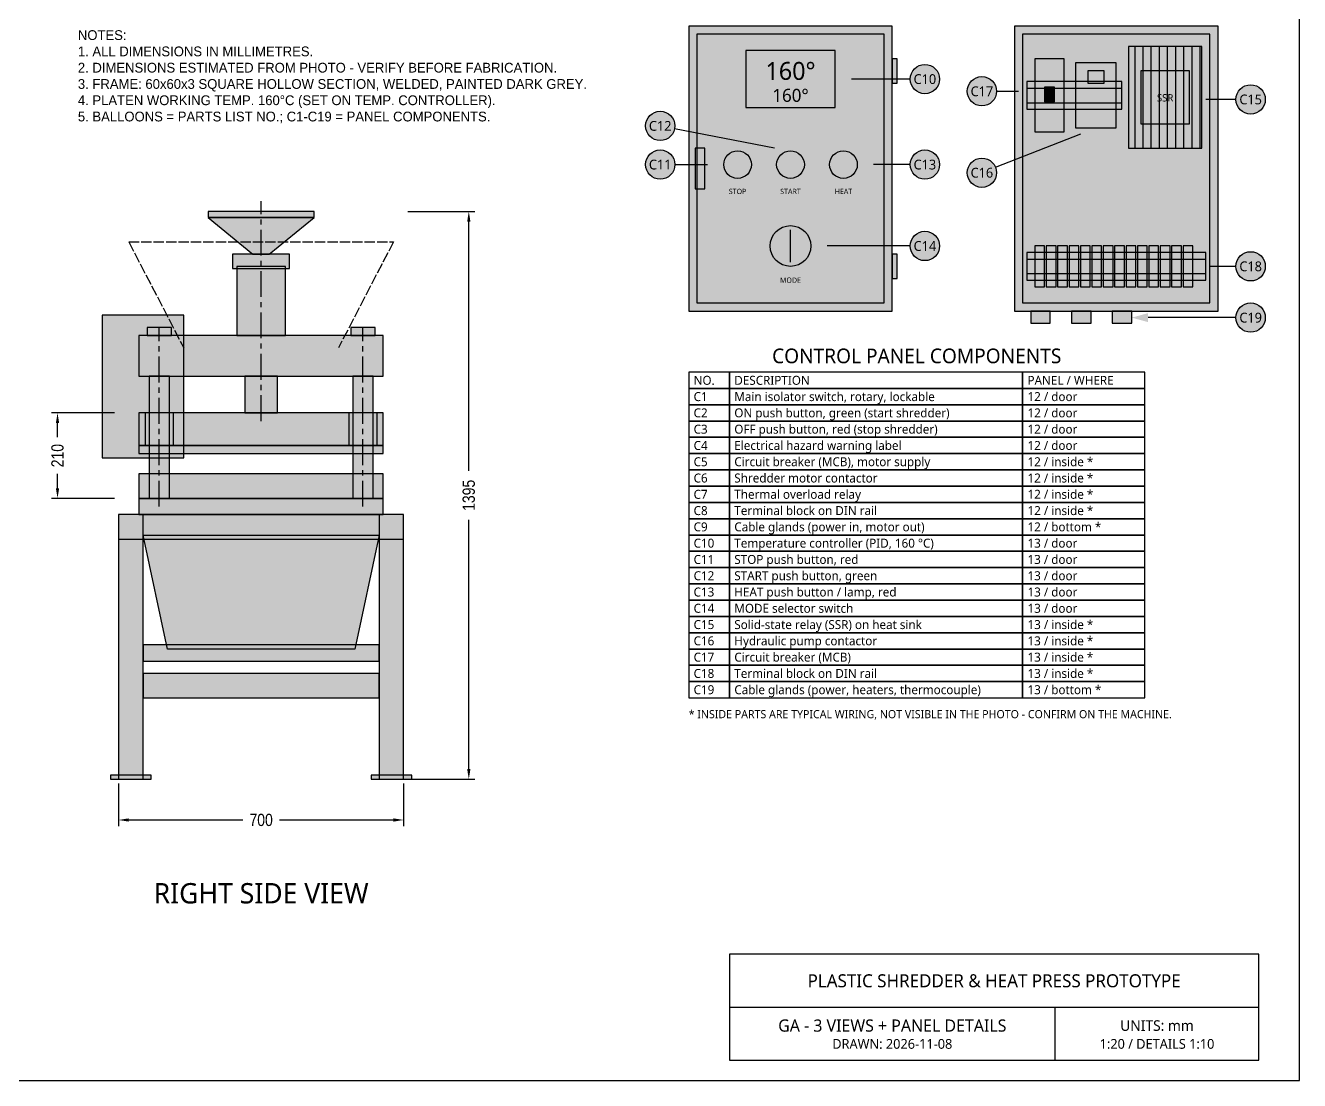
# Model space of a CAD drawing. Header units: millimetres. Extents: x -500 to 5400, y -740 to 3150.
# Drawn here: x 2271 to 5400, y -740 to 1852 of the extents above; entities that cross this region are included whole.
import ezdxf
from ezdxf.enums import TextEntityAlignment as Align

# ---------------------------------------------------------------- set-up
doc = ezdxf.new("R2010")
doc.units = ezdxf.units.MM
doc.header["$LTSCALE"] = 20
doc.linetypes.add('CENTER', pattern=[5.08, 3.175, -0.635, 0.635, -0.635])
doc.linetypes.add('DASHED', pattern=[1.524, 1.27, -0.254])
for name, color, linetype in [('BALLOON', 7, 'Continuous'), ('BIN_MOLD', 7, 'Continuous'), ('CENTER', 7, 'CENTER'), ('DIMS', 7, 'Continuous'), ('ELECTRICAL', 7, 'Continuous'), ('FILL', 7, 'Continuous'), ('FRAME', 7, 'Continuous'), ('HIDDEN', 7, 'DASHED'), ('HYDRAULIC', 7, 'Continuous'), ('PRESS', 7, 'Continuous'), ('TEXT', 7, 'Continuous'), ('TITLE', 7, 'Continuous')]:
    doc.layers.add(name, color=color, linetype=linetype)
doc.styles.add('OpenSans', font='OpenSans-Regular.ttf')
doc.styles.add('OpenSansCondensed-Light', font='OpenSansCondensed-Light.ttf')
doc.dimstyles.new('MM30', dxfattribs={"dimtxt": 30, "dimasz": 25, "dimexe": 15, "dimexo": 10, "dimgap": 8, "dimtad": 1, "dimdec": 0, "dimcen": 2.5, "dimclrd": 7, "dimclre": 7, "dimclrt": 7, "dimazin": 3, "dimtfac": 1, "dimtmove": 0, "dimatfit": 3})

# ---------------------------------------------------------------- blocks, each defined once
blk = doc.blocks.new('_CLOSEDFILLED')
at = {"color": 0, "linetype": 'BYBLOCK'}
blk.add_solid([(-1, 0.16), (0, 0), (-1, -0.16)], dxfattribs=at)
blk = doc.blocks.new('*D11')
at = {"color": 7}
for p, q in [((2500, -10), (2500, -115)), ((3200, -10), (3200, -115)), ((2525, -100), (2805, -100)), ((2895, -100), (3175, -100))]:
    blk.add_line(p, q, dxfattribs=at)
at = {"layer": 'Defpoints'}
for p in [(2500, 0), (3200, 0), (2500, -100)]:
    blk.add_point(p, dxfattribs=at)
at = {"layer": 'DIMS', "color": 7, "xscale": 25, "yscale": 25, "rotation": 180}
blk.add_blockref('_CLOSEDFILLED', (2500, -100), dxfattribs=at)
at = {"layer": 'DIMS', "color": 7, "xscale": 25, "yscale": 25}
blk.add_blockref('_CLOSEDFILLED', (3200, -100), dxfattribs=at)
at = {"layer": 'DIMS', "color": 7, "insert": (2850, -100), "char_height": 30, "attachment_point": 5, "style": 'OpenSansCondensed-Light'}
blk.add_mtext('700', dxfattribs=at)
blk = doc.blocks.new('*D12')
at = {"color": 7}
for p, q in [((3210, 1395), (3375, 1395)), ((3360, 757.5), (3360, 1370)), ((3360, 25), (3360, 637.5)), ((3210, 0), (3375, 0))]:
    blk.add_line(p, q, dxfattribs=at)
at = {"layer": 'Defpoints'}
for p in [(3200, 1395), (3200, 0), (3360, 0)]:
    blk.add_point(p, dxfattribs=at)
at = {"layer": 'DIMS', "color": 7, "xscale": 25, "yscale": 25}
for p, rotation in [((3360, 1395), 90), ((3360, 0), 270)]:
    blk.add_blockref('_CLOSEDFILLED', p, dxfattribs=dict(at, rotation=rotation))
at = {"layer": 'DIMS', "color": 7, "insert": (3360, 697.5), "char_height": 30, "attachment_point": 5, "rotation": 90, "style": 'OpenSansCondensed-Light'}
blk.add_mtext('1395', dxfattribs=at)
blk = doc.blocks.new('*D13')
at = {"color": 7}
for p, q in [((2490, 900), (2335, 900)), ((2350, 840), (2350, 875)), ((2350, 715), (2350, 750)), ((2490, 690), (2335, 690))]:
    blk.add_line(p, q, dxfattribs=at)
at = {"layer": 'Defpoints'}
for p in [(2500, 900), (2350, 690), (2500, 690)]:
    blk.add_point(p, dxfattribs=at)
at = {"layer": 'DIMS', "color": 7, "xscale": 25, "yscale": 25}
for p, rotation in [((2350, 900), 90), ((2350, 690), 270)]:
    blk.add_blockref('_CLOSEDFILLED', p, dxfattribs=dict(at, rotation=rotation))
at = {"layer": 'DIMS', "color": 7, "insert": (2350, 795), "char_height": 30, "attachment_point": 5, "rotation": 90, "style": 'OpenSansCondensed-Light'}
blk.add_mtext('210', dxfattribs=at)

msp = doc.modelspace()

# ---------------------------------------------------------------- hatches: boundary and pattern name
at = {"layer": 'FILL', "true_color": 0xe6e6e2}
h = msp.add_hatch(color=7, dxfattribs=at)
h.dxf.hatch_style = 1
h.paths.add_polyline_path([(3900, 1150), (4400, 1150), (4400, 1850), (3900, 1850)])
h = msp.add_hatch(color=7, dxfattribs=at)
h.dxf.hatch_style = 1
h.paths.add_polyline_path([(4700, 1150), (5200, 1150), (5200, 1850), (4700, 1850)])
h = msp.add_hatch(color=7, dxfattribs=at)
h.dxf.hatch_style = 1
h.paths.add_polyline_path([(3920, 1170), (4380, 1170), (4380, 1830), (3920, 1830)])
at = {"layer": 'FILL', "true_color": 0xccced1}
h = msp.add_hatch(color=7, dxfattribs=at)
h.dxf.hatch_style = 1
h.paths.add_polyline_path([(4720, 1170), (5180, 1170), (5180, 1830), (4720, 1830)])
at = {"layer": 'FILL', "true_color": 0x121212}
h = msp.add_hatch(color=7, dxfattribs=at)
h.dxf.hatch_style = 1
h.paths.add_polyline_path([(4040, 1650), (4260, 1650), (4260, 1790), (4040, 1790)])
at = {"layer": 'FILL', "true_color": 0xb9bcc0}
h = msp.add_hatch(color=7, dxfattribs=at)
h.dxf.hatch_style = 1
h.paths.add_polyline_path([(4980, 1550), (5160, 1550), (5160, 1800), (4980, 1800)])
at = {"layer": 'FILL', "true_color": 0x787a7e}
h = msp.add_hatch(color=7, dxfattribs=at)
h.dxf.hatch_style = 1
h.paths.add_polyline_path([(4400, 1710), (4412, 1710), (4412, 1770), (4400, 1770)])
at = {"layer": 'FILL', "true_color": 0xffffff}
h = msp.add_hatch(color=7, dxfattribs=at)
h.dxf.hatch_style = 1
h.paths.add_polyline_path([(4516, 1720), (4515.7, 1724.7), (4514.8, 1729.3), (4513.3, 1733.8), (4511.2, 1738), (4508.6, 1741.9), (4505.5, 1745.5), (4501.9, 1748.6), (4498, 1751.2), (4493.8, 1753.3), (4489.3, 1754.8), (4484.7, 1755.7), (4480, 1756), (4475.3, 1755.7), (4470.7, 1754.8), (4466.2, 1753.3), (4462, 1751.2), (4458.1, 1748.6), (4454.5, 1745.5), (4451.4, 1741.9), (4448.8, 1738), (4446.7, 1733.8), (4445.2, 1729.3), (4444.3, 1724.7), (4444, 1720), (4444.3, 1715.3), (4445.2, 1710.7), (4446.7, 1706.2), (4448.8, 1702), (4451.4, 1698.1), (4454.5, 1694.5), (4458.1, 1691.4), (4462, 1688.8), (4466.2, 1686.7), (4470.7, 1685.2), (4475.3, 1684.3), (4480, 1684), (4484.7, 1684.3), (4489.3, 1685.2), (4493.8, 1686.7), (4498, 1688.8), (4501.9, 1691.4), (4505.5, 1694.5), (4508.6, 1698.1), (4511.2, 1702), (4513.3, 1706.2), (4514.8, 1710.7), (4515.7, 1715.3)])
at = {"layer": 'FILL', "true_color": 0xf6f6f2}
h = msp.add_hatch(color=7, dxfattribs=at)
h.dxf.hatch_style = 1
h.paths.add_polyline_path([(4750, 1590), (4822, 1590), (4822, 1770), (4750, 1770)])
at = {"layer": 'FILL', "true_color": 0x484c54}
h = msp.add_hatch(color=7, dxfattribs=at)
h.dxf.hatch_style = 1
h.paths.add_polyline_path([(4850, 1600), (4950, 1600), (4950, 1760), (4850, 1760)])
at = {"layer": 'FILL', "true_color": 0xffffff}
h = msp.add_hatch(color=7, dxfattribs=at)
h.dxf.hatch_style = 1
h.paths.add_polyline_path([(4656, 1690), (4655.7, 1694.7), (4654.8, 1699.3), (4653.3, 1703.8), (4651.2, 1708), (4648.6, 1711.9), (4645.5, 1715.5), (4641.9, 1718.6), (4638, 1721.2), (4633.8, 1723.3), (4629.3, 1724.8), (4624.7, 1725.7), (4620, 1726), (4615.3, 1725.7), (4610.7, 1724.8), (4606.2, 1723.3), (4602, 1721.2), (4598.1, 1718.6), (4594.5, 1715.5), (4591.4, 1711.9), (4588.8, 1708), (4586.7, 1703.8), (4585.2, 1699.3), (4584.3, 1694.7), (4584, 1690), (4584.3, 1685.3), (4585.2, 1680.7), (4586.7, 1676.2), (4588.8, 1672), (4591.4, 1668.1), (4594.5, 1664.5), (4598.1, 1661.4), (4602, 1658.8), (4606.2, 1656.7), (4610.7, 1655.2), (4615.3, 1654.3), (4620, 1654), (4624.7, 1654.3), (4629.3, 1655.2), (4633.8, 1656.7), (4638, 1658.8), (4641.9, 1661.4), (4645.5, 1664.5), (4648.6, 1668.1), (4651.2, 1672), (4653.3, 1676.2), (4654.8, 1680.7), (4655.7, 1685.3)])
at = {"layer": 'FILL', "true_color": 0xf6f6f2}
h = msp.add_hatch(color=7, dxfattribs=at)
h.dxf.hatch_style = 1
h.paths.add_polyline_path([(4880, 1710), (4920, 1710), (4920, 1740), (4880, 1740)])
at = {"layer": 'FILL', "true_color": 0x484c54}
h = msp.add_hatch(color=7, dxfattribs=at)
h.dxf.hatch_style = 1
h.paths.add_polyline_path([(5010, 1610), (5130, 1610), (5130, 1740), (5010, 1740)])
at = {"layer": 'FILL', "true_color": 0xa0a3a8}
h = msp.add_hatch(color=7, dxfattribs=at)
h.dxf.hatch_style = 1
h.paths.add_polyline_path([(4730, 1646), (4964, 1646), (4964, 1714), (4730, 1714)])
at = {"layer": 'FILL', "true_color": 0x191919}
h = msp.add_hatch(color=7, dxfattribs=at)
h.dxf.hatch_style = 1
h.paths.add_polyline_path([(4774, 1664), (4798, 1664), (4798, 1700), (4774, 1700)])
at = {"layer": 'FILL', "true_color": 0xffffff}
h = msp.add_hatch(color=7, dxfattribs=at)
h.dxf.hatch_style = 1
h.paths.add_polyline_path([(5316, 1670), (5315.7, 1674.7), (5314.8, 1679.3), (5313.3, 1683.8), (5311.2, 1688), (5308.6, 1691.9), (5305.5, 1695.5), (5301.9, 1698.6), (5298, 1701.2), (5293.8, 1703.3), (5289.3, 1704.8), (5284.7, 1705.7), (5280, 1706), (5275.3, 1705.7), (5270.7, 1704.8), (5266.2, 1703.3), (5262, 1701.2), (5258.1, 1698.6), (5254.5, 1695.5), (5251.4, 1691.9), (5248.8, 1688), (5246.7, 1683.8), (5245.2, 1679.3), (5244.3, 1674.7), (5244, 1670), (5244.3, 1665.3), (5245.2, 1660.7), (5246.7, 1656.2), (5248.8, 1652), (5251.4, 1648.1), (5254.5, 1644.5), (5258.1, 1641.4), (5262, 1638.8), (5266.2, 1636.7), (5270.7, 1635.2), (5275.3, 1634.3), (5280, 1634), (5284.7, 1634.3), (5289.3, 1635.2), (5293.8, 1636.7), (5298, 1638.8), (5301.9, 1641.4), (5305.5, 1644.5), (5308.6, 1648.1), (5311.2, 1652), (5313.3, 1656.2), (5314.8, 1660.7), (5315.7, 1665.3)])
h = msp.add_hatch(color=7, dxfattribs=at)
h.dxf.hatch_style = 1
h.paths.add_polyline_path([(3866, 1605), (3865.7, 1609.7), (3864.8, 1614.3), (3863.3, 1618.8), (3861.2, 1623), (3858.6, 1626.9), (3855.5, 1630.5), (3851.9, 1633.6), (3848, 1636.2), (3843.8, 1638.3), (3839.3, 1639.8), (3834.7, 1640.7), (3830, 1641), (3825.3, 1640.7), (3820.7, 1639.8), (3816.2, 1638.3), (3812, 1636.2), (3808.1, 1633.6), (3804.5, 1630.5), (3801.4, 1626.9), (3798.8, 1623), (3796.7, 1618.8), (3795.2, 1614.3), (3794.3, 1609.7), (3794, 1605), (3794.3, 1600.3), (3795.2, 1595.7), (3796.7, 1591.2), (3798.8, 1587), (3801.4, 1583.1), (3804.5, 1579.5), (3808.1, 1576.4), (3812, 1573.8), (3816.2, 1571.7), (3820.7, 1570.2), (3825.3, 1569.3), (3830, 1569), (3834.7, 1569.3), (3839.3, 1570.2), (3843.8, 1571.7), (3848, 1573.8), (3851.9, 1576.4), (3855.5, 1579.5), (3858.6, 1583.1), (3861.2, 1587), (3863.3, 1591.2), (3864.8, 1595.7), (3865.7, 1600.3)])
h = msp.add_hatch(color=7, dxfattribs=at)
h.dxf.hatch_style = 1
h.paths.add_polyline_path([(3866, 1510), (3865.7, 1514.7), (3864.8, 1519.3), (3863.3, 1523.8), (3861.2, 1528), (3858.6, 1531.9), (3855.5, 1535.5), (3851.9, 1538.6), (3848, 1541.2), (3843.8, 1543.3), (3839.3, 1544.8), (3834.7, 1545.7), (3830, 1546), (3825.3, 1545.7), (3820.7, 1544.8), (3816.2, 1543.3), (3812, 1541.2), (3808.1, 1538.6), (3804.5, 1535.5), (3801.4, 1531.9), (3798.8, 1528), (3796.7, 1523.8), (3795.2, 1519.3), (3794.3, 1514.7), (3794, 1510), (3794.3, 1505.3), (3795.2, 1500.7), (3796.7, 1496.2), (3798.8, 1492), (3801.4, 1488.1), (3804.5, 1484.5), (3808.1, 1481.4), (3812, 1478.8), (3816.2, 1476.7), (3820.7, 1475.2), (3825.3, 1474.3), (3830, 1474), (3834.7, 1474.3), (3839.3, 1475.2), (3843.8, 1476.7), (3848, 1478.8), (3851.9, 1481.4), (3855.5, 1484.5), (3858.6, 1488.1), (3861.2, 1492), (3863.3, 1496.2), (3864.8, 1500.7), (3865.7, 1505.3)])
at = {"layer": 'FILL', "true_color": 0x1e1f22}
h = msp.add_hatch(color=7, dxfattribs=at)
h.dxf.hatch_style = 1
h.paths.add_polyline_path([(3916, 1450), (3940, 1450), (3940, 1550), (3916, 1550)])
at = {"layer": 'FILL', "true_color": 0xcd2323}
h = msp.add_hatch(color=7, dxfattribs=at)
h.dxf.hatch_style = 1
h.paths.add_polyline_path([(4054, 1510), (4053.7, 1514.4), (4052.8, 1518.8), (4051.4, 1523), (4049.4, 1527), (4047, 1530.7), (4044, 1534), (4040.7, 1537), (4037, 1539.4), (4033, 1541.4), (4028.8, 1542.8), (4024.4, 1543.7), (4020, 1544), (4015.6, 1543.7), (4011.2, 1542.8), (4007, 1541.4), (4003, 1539.4), (3999.3, 1537), (3996, 1534), (3993, 1530.7), (3990.6, 1527), (3988.6, 1523), (3987.2, 1518.8), (3986.3, 1514.4), (3986, 1510), (3986.3, 1505.6), (3987.2, 1501.2), (3988.6, 1497), (3990.6, 1493), (3993, 1489.3), (3996, 1486), (3999.3, 1483), (4003, 1480.6), (4007, 1478.6), (4011.2, 1477.2), (4015.6, 1476.3), (4020, 1476), (4024.4, 1476.3), (4028.8, 1477.2), (4033, 1478.6), (4037, 1480.6), (4040.7, 1483), (4044, 1486), (4047, 1489.3), (4049.4, 1493), (4051.4, 1497), (4052.8, 1501.2), (4053.7, 1505.6)])
at = {"layer": 'FILL', "true_color": 0x239b41}
h = msp.add_hatch(color=7, dxfattribs=at)
h.dxf.hatch_style = 1
h.paths.add_polyline_path([(4184, 1510), (4183.7, 1514.4), (4182.8, 1518.8), (4181.4, 1523), (4179.4, 1527), (4177, 1530.7), (4174, 1534), (4170.7, 1537), (4167, 1539.4), (4163, 1541.4), (4158.8, 1542.8), (4154.4, 1543.7), (4150, 1544), (4145.6, 1543.7), (4141.2, 1542.8), (4137, 1541.4), (4133, 1539.4), (4129.3, 1537), (4126, 1534), (4123, 1530.7), (4120.6, 1527), (4118.6, 1523), (4117.2, 1518.8), (4116.3, 1514.4), (4116, 1510), (4116.3, 1505.6), (4117.2, 1501.2), (4118.6, 1497), (4120.6, 1493), (4123, 1489.3), (4126, 1486), (4129.3, 1483), (4133, 1480.6), (4137, 1478.6), (4141.2, 1477.2), (4145.6, 1476.3), (4150, 1476), (4154.4, 1476.3), (4158.8, 1477.2), (4163, 1478.6), (4167, 1480.6), (4170.7, 1483), (4174, 1486), (4177, 1489.3), (4179.4, 1493), (4181.4, 1497), (4182.8, 1501.2), (4183.7, 1505.6)])
at = {"layer": 'FILL', "true_color": 0xcd2323}
h = msp.add_hatch(color=7, dxfattribs=at)
h.dxf.hatch_style = 1
h.paths.add_polyline_path([(4314, 1510), (4313.7, 1514.4), (4312.8, 1518.8), (4311.4, 1523), (4309.4, 1527), (4307, 1530.7), (4304, 1534), (4300.7, 1537), (4297, 1539.4), (4293, 1541.4), (4288.8, 1542.8), (4284.4, 1543.7), (4280, 1544), (4275.6, 1543.7), (4271.2, 1542.8), (4267, 1541.4), (4263, 1539.4), (4259.3, 1537), (4256, 1534), (4253, 1530.7), (4250.6, 1527), (4248.6, 1523), (4247.2, 1518.8), (4246.3, 1514.4), (4246, 1510), (4246.3, 1505.6), (4247.2, 1501.2), (4248.6, 1497), (4250.6, 1493), (4253, 1489.3), (4256, 1486), (4259.3, 1483), (4263, 1480.6), (4267, 1478.6), (4271.2, 1477.2), (4275.6, 1476.3), (4280, 1476), (4284.4, 1476.3), (4288.8, 1477.2), (4293, 1478.6), (4297, 1480.6), (4300.7, 1483), (4304, 1486), (4307, 1489.3), (4309.4, 1493), (4311.4, 1497), (4312.8, 1501.2), (4313.7, 1505.6)])
at = {"layer": 'FILL', "true_color": 0xffffff}
h = msp.add_hatch(color=7, dxfattribs=at)
h.dxf.hatch_style = 1
h.paths.add_polyline_path([(4516, 1510), (4515.7, 1514.7), (4514.8, 1519.3), (4513.3, 1523.8), (4511.2, 1528), (4508.6, 1531.9), (4505.5, 1535.5), (4501.9, 1538.6), (4498, 1541.2), (4493.8, 1543.3), (4489.3, 1544.8), (4484.7, 1545.7), (4480, 1546), (4475.3, 1545.7), (4470.7, 1544.8), (4466.2, 1543.3), (4462, 1541.2), (4458.1, 1538.6), (4454.5, 1535.5), (4451.4, 1531.9), (4448.8, 1528), (4446.7, 1523.8), (4445.2, 1519.3), (4444.3, 1514.7), (4444, 1510), (4444.3, 1505.3), (4445.2, 1500.7), (4446.7, 1496.2), (4448.8, 1492), (4451.4, 1488.1), (4454.5, 1484.5), (4458.1, 1481.4), (4462, 1478.8), (4466.2, 1476.7), (4470.7, 1475.2), (4475.3, 1474.3), (4480, 1474), (4484.7, 1474.3), (4489.3, 1475.2), (4493.8, 1476.7), (4498, 1478.8), (4501.9, 1481.4), (4505.5, 1484.5), (4508.6, 1488.1), (4511.2, 1492), (4513.3, 1496.2), (4514.8, 1500.7), (4515.7, 1505.3)])
h = msp.add_hatch(color=7, dxfattribs=at)
h.dxf.hatch_style = 1
h.paths.add_polyline_path([(4656, 1490), (4655.7, 1494.7), (4654.8, 1499.3), (4653.3, 1503.8), (4651.2, 1508), (4648.6, 1511.9), (4645.5, 1515.5), (4641.9, 1518.6), (4638, 1521.2), (4633.8, 1523.3), (4629.3, 1524.8), (4624.7, 1525.7), (4620, 1526), (4615.3, 1525.7), (4610.7, 1524.8), (4606.2, 1523.3), (4602, 1521.2), (4598.1, 1518.6), (4594.5, 1515.5), (4591.4, 1511.9), (4588.8, 1508), (4586.7, 1503.8), (4585.2, 1499.3), (4584.3, 1494.7), (4584, 1490), (4584.3, 1485.3), (4585.2, 1480.7), (4586.7, 1476.2), (4588.8, 1472), (4591.4, 1468.1), (4594.5, 1464.5), (4598.1, 1461.4), (4602, 1458.8), (4606.2, 1456.7), (4610.7, 1455.2), (4615.3, 1454.3), (4620, 1454), (4624.7, 1454.3), (4629.3, 1455.2), (4633.8, 1456.7), (4638, 1458.8), (4641.9, 1461.4), (4645.5, 1464.5), (4648.6, 1468.1), (4651.2, 1472), (4653.3, 1476.2), (4654.8, 1480.7), (4655.7, 1485.3)])
at = {"layer": 'FILL', "true_color": 0x404246}
h = msp.add_hatch(color=7, dxfattribs=at)
h.dxf.hatch_style = 1
h.paths.add_polyline_path([(2720, 1380), (2980, 1380), (2980, 1395), (2720, 1395)])
h = msp.add_hatch(color=7, dxfattribs=at)
h.dxf.hatch_style = 1
h.paths.add_polyline_path([(2830, 1290), (2870, 1290), (2980, 1380), (2720, 1380)])
at = {"layer": 'FILL', "true_color": 0x1e1f22}
h = msp.add_hatch(color=7, dxfattribs=at)
h.dxf.hatch_style = 1
h.paths.add_polyline_path([(4200, 1310), (4199.6, 1316.5), (4198.3, 1322.9), (4196.2, 1329.1), (4193.3, 1335), (4189.7, 1340.4), (4185.4, 1345.4), (4180.4, 1349.7), (4175, 1353.3), (4169.1, 1356.2), (4162.9, 1358.3), (4156.5, 1359.6), (4150, 1360), (4143.5, 1359.6), (4137.1, 1358.3), (4130.9, 1356.2), (4125, 1353.3), (4119.6, 1349.7), (4114.6, 1345.4), (4110.3, 1340.4), (4106.7, 1335), (4103.8, 1329.1), (4101.7, 1322.9), (4100.4, 1316.5), (4100, 1310), (4100.4, 1303.5), (4101.7, 1297.1), (4103.8, 1290.9), (4106.7, 1285), (4110.3, 1279.6), (4114.6, 1274.6), (4119.6, 1270.3), (4125, 1266.7), (4130.9, 1263.8), (4137.1, 1261.7), (4143.5, 1260.4), (4150, 1260), (4156.5, 1260.4), (4162.9, 1261.7), (4169.1, 1263.8), (4175, 1266.7), (4180.4, 1270.3), (4185.4, 1274.6), (4189.7, 1279.6), (4193.3, 1285), (4196.2, 1290.9), (4198.3, 1297.1), (4199.6, 1303.5)])
at = {"layer": 'FILL', "true_color": 0xffffff}
h = msp.add_hatch(color=7, dxfattribs=at)
h.dxf.hatch_style = 1
h.paths.add_polyline_path([(4516, 1310), (4515.7, 1314.7), (4514.8, 1319.3), (4513.3, 1323.8), (4511.2, 1328), (4508.6, 1331.9), (4505.5, 1335.5), (4501.9, 1338.6), (4498, 1341.2), (4493.8, 1343.3), (4489.3, 1344.8), (4484.7, 1345.7), (4480, 1346), (4475.3, 1345.7), (4470.7, 1344.8), (4466.2, 1343.3), (4462, 1341.2), (4458.1, 1338.6), (4454.5, 1335.5), (4451.4, 1331.9), (4448.8, 1328), (4446.7, 1323.8), (4445.2, 1319.3), (4444.3, 1314.7), (4444, 1310), (4444.3, 1305.3), (4445.2, 1300.7), (4446.7, 1296.2), (4448.8, 1292), (4451.4, 1288.1), (4454.5, 1284.5), (4458.1, 1281.4), (4462, 1278.8), (4466.2, 1276.7), (4470.7, 1275.2), (4475.3, 1274.3), (4480, 1274), (4484.7, 1274.3), (4489.3, 1275.2), (4493.8, 1276.7), (4498, 1278.8), (4501.9, 1281.4), (4505.5, 1284.5), (4508.6, 1288.1), (4511.2, 1292), (4513.3, 1296.2), (4514.8, 1300.7), (4515.7, 1305.3)])
at = {"layer": 'FILL', "true_color": 0x1e1f22}
h = msp.add_hatch(color=7, dxfattribs=at)
h.dxf.hatch_style = 1
h.paths.add_polyline_path([(2780, 1255), (2920, 1255), (2920, 1290), (2780, 1290)])
at = {"layer": 'FILL', "true_color": 0x787a7e}
h = msp.add_hatch(color=7, dxfattribs=at)
h.dxf.hatch_style = 1
h.paths.add_polyline_path([(4400, 1230), (4412, 1230), (4412, 1290), (4400, 1290)])
at = {"layer": 'FILL', "true_color": 0xa0a3a8}
h = msp.add_hatch(color=7, dxfattribs=at)
h.dxf.hatch_style = 1
h.paths.add_polyline_path([(4730, 1226), (5170, 1226), (5170, 1294), (4730, 1294)])
at = {"layer": 'FILL', "true_color": 0xf6f6f2}
h = msp.add_hatch(color=7, dxfattribs=at)
h.dxf.hatch_style = 1
h.paths.add_polyline_path([(4750, 1210), (4774, 1210), (4774, 1310), (4750, 1310)])
at = {"layer": 'FILL', "true_color": 0x6080aa}
h = msp.add_hatch(color=7, dxfattribs=at)
h.dxf.hatch_style = 1
h.paths.add_polyline_path([(4778, 1210), (4802, 1210), (4802, 1310), (4778, 1310)])
h = msp.add_hatch(color=7, dxfattribs=at)
h.dxf.hatch_style = 1
h.paths.add_polyline_path([(4806, 1210), (4830, 1210), (4830, 1310), (4806, 1310)])
h = msp.add_hatch(color=7, dxfattribs=at)
h.dxf.hatch_style = 1
h.paths.add_polyline_path([(4834, 1210), (4858, 1210), (4858, 1310), (4834, 1310)])
at = {"layer": 'FILL', "true_color": 0xf6f6f2}
h = msp.add_hatch(color=7, dxfattribs=at)
h.dxf.hatch_style = 1
h.paths.add_polyline_path([(4862, 1210), (4886, 1210), (4886, 1310), (4862, 1310)])
at = {"layer": 'FILL', "true_color": 0x6080aa}
h = msp.add_hatch(color=7, dxfattribs=at)
h.dxf.hatch_style = 1
h.paths.add_polyline_path([(4890, 1210), (4914, 1210), (4914, 1310), (4890, 1310)])
h = msp.add_hatch(color=7, dxfattribs=at)
h.dxf.hatch_style = 1
h.paths.add_polyline_path([(4918, 1210), (4942, 1210), (4942, 1310), (4918, 1310)])
h = msp.add_hatch(color=7, dxfattribs=at)
h.dxf.hatch_style = 1
h.paths.add_polyline_path([(4946, 1210), (4970, 1210), (4970, 1310), (4946, 1310)])
at = {"layer": 'FILL', "true_color": 0xf6f6f2}
h = msp.add_hatch(color=7, dxfattribs=at)
h.dxf.hatch_style = 1
h.paths.add_polyline_path([(4974, 1210), (4998, 1210), (4998, 1310), (4974, 1310)])
at = {"layer": 'FILL', "true_color": 0x6080aa}
h = msp.add_hatch(color=7, dxfattribs=at)
h.dxf.hatch_style = 1
h.paths.add_polyline_path([(5002, 1210), (5026, 1210), (5026, 1310), (5002, 1310)])
h = msp.add_hatch(color=7, dxfattribs=at)
h.dxf.hatch_style = 1
h.paths.add_polyline_path([(5030, 1210), (5054, 1210), (5054, 1310), (5030, 1310)])
h = msp.add_hatch(color=7, dxfattribs=at)
h.dxf.hatch_style = 1
h.paths.add_polyline_path([(5058, 1210), (5082, 1210), (5082, 1310), (5058, 1310)])
at = {"layer": 'FILL', "true_color": 0xf6f6f2}
h = msp.add_hatch(color=7, dxfattribs=at)
h.dxf.hatch_style = 1
h.paths.add_polyline_path([(5086, 1210), (5110, 1210), (5110, 1310), (5086, 1310)])
at = {"layer": 'FILL', "true_color": 0x6080aa}
h = msp.add_hatch(color=7, dxfattribs=at)
h.dxf.hatch_style = 1
h.paths.add_polyline_path([(5114, 1210), (5138, 1210), (5138, 1310), (5114, 1310)])
at = {"layer": 'FILL', "true_color": 0xffffff}
h = msp.add_hatch(color=7, dxfattribs=at)
h.dxf.hatch_style = 1
h.paths.add_polyline_path([(5316, 1260), (5315.7, 1264.7), (5314.8, 1269.3), (5313.3, 1273.8), (5311.2, 1278), (5308.6, 1281.9), (5305.5, 1285.5), (5301.9, 1288.6), (5298, 1291.2), (5293.8, 1293.3), (5289.3, 1294.8), (5284.7, 1295.7), (5280, 1296), (5275.3, 1295.7), (5270.7, 1294.8), (5266.2, 1293.3), (5262, 1291.2), (5258.1, 1288.6), (5254.5, 1285.5), (5251.4, 1281.9), (5248.8, 1278), (5246.7, 1273.8), (5245.2, 1269.3), (5244.3, 1264.7), (5244, 1260), (5244.3, 1255.3), (5245.2, 1250.7), (5246.7, 1246.2), (5248.8, 1242), (5251.4, 1238.1), (5254.5, 1234.5), (5258.1, 1231.4), (5262, 1228.8), (5266.2, 1226.7), (5270.7, 1225.2), (5275.3, 1224.3), (5280, 1224), (5284.7, 1224.3), (5289.3, 1225.2), (5293.8, 1226.7), (5298, 1228.8), (5301.9, 1231.4), (5305.5, 1234.5), (5308.6, 1238.1), (5311.2, 1242), (5313.3, 1246.2), (5314.8, 1250.7), (5315.7, 1255.3)])
at = {"layer": 'FILL', "true_color": 0x1e1f22}
h = msp.add_hatch(color=7, dxfattribs=at)
h.dxf.hatch_style = 1
h.paths.add_polyline_path([(2790, 1090), (2910, 1090), (2910, 1260), (2790, 1260)])
at = {"layer": 'FILL', "true_color": 0xffffff}
h = msp.add_hatch(color=7, dxfattribs=at)
h.dxf.hatch_style = 1
h.paths.add_polyline_path([(5316, 1134), (5315.7, 1138.7), (5314.8, 1143.3), (5313.3, 1147.8), (5311.2, 1152), (5308.6, 1155.9), (5305.5, 1159.5), (5301.9, 1162.6), (5298, 1165.2), (5293.8, 1167.3), (5289.3, 1168.8), (5284.7, 1169.7), (5280, 1170), (5275.3, 1169.7), (5270.7, 1168.8), (5266.2, 1167.3), (5262, 1165.2), (5258.1, 1162.6), (5254.5, 1159.5), (5251.4, 1155.9), (5248.8, 1152), (5246.7, 1147.8), (5245.2, 1143.3), (5244.3, 1138.7), (5244, 1134), (5244.3, 1129.3), (5245.2, 1124.7), (5246.7, 1120.2), (5248.8, 1116), (5251.4, 1112.1), (5254.5, 1108.5), (5258.1, 1105.4), (5262, 1102.8), (5266.2, 1100.7), (5270.7, 1099.2), (5275.3, 1098.3), (5280, 1098), (5284.7, 1098.3), (5289.3, 1099.2), (5293.8, 1100.7), (5298, 1102.8), (5301.9, 1105.4), (5305.5, 1108.5), (5308.6, 1112.1), (5311.2, 1116), (5313.3, 1120.2), (5314.8, 1124.7), (5315.7, 1129.3)])
at = {"layer": 'FILL', "true_color": 0xe6e6e2}
h = msp.add_hatch(color=7, dxfattribs=at)
h.dxf.hatch_style = 1
h.paths.add_polyline_path([(2460, 790), (2660, 790), (2660, 1140), (2460, 1140)])
at = {"layer": 'FILL', "true_color": 0x191919}
h = msp.add_hatch(color=7, dxfattribs=at)
h.dxf.hatch_style = 1
h.paths.add_polyline_path([(4740, 1120), (4788, 1120), (4788, 1150), (4740, 1150)])
h = msp.add_hatch(color=7, dxfattribs=at)
h.dxf.hatch_style = 1
h.paths.add_polyline_path([(4840, 1120), (4888, 1120), (4888, 1150), (4840, 1150)])
h = msp.add_hatch(color=7, dxfattribs=at)
h.dxf.hatch_style = 1
h.paths.add_polyline_path([(4940, 1120), (4988, 1120), (4988, 1150), (4940, 1150)])
at = {"layer": 'FILL', "true_color": 0xd0d2d5}
h = msp.add_hatch(color=7, dxfattribs=at)
h.dxf.hatch_style = 1
h.paths.add_polyline_path([(2570, 1090), (2630, 1090), (2630, 1110), (2570, 1110)])
h = msp.add_hatch(color=7, dxfattribs=at)
h.dxf.hatch_style = 1
h.paths.add_polyline_path([(3070, 1090), (3130, 1090), (3130, 1110), (3070, 1110)])
at = {"layer": 'FILL', "true_color": 0x3e4248}
h = msp.add_hatch(color=7, dxfattribs=at)
h.dxf.hatch_style = 1
h.paths.add_polyline_path([(2550, 990), (3150, 990), (3150, 1090), (2550, 1090)])
at = {"layer": 'FILL', "true_color": 0xd0d2d5}
h = msp.add_hatch(color=7, dxfattribs=at)
h.dxf.hatch_style = 1
h.paths.add_polyline_path([(2575, 690), (2625, 690), (2625, 990), (2575, 990)])
h = msp.add_hatch(color=7, dxfattribs=at)
h.dxf.hatch_style = 1
h.paths.add_polyline_path([(2810, 900), (2890, 900), (2890, 990), (2810, 990)])
h = msp.add_hatch(color=7, dxfattribs=at)
h.dxf.hatch_style = 1
h.paths.add_polyline_path([(3075, 690), (3125, 690), (3125, 990), (3075, 990)])
at = {"layer": 'FILL', "true_color": 0x8c8e92}
h = msp.add_hatch(color=7, dxfattribs=at)
h.dxf.hatch_style = 1
h.paths.add_polyline_path([(2550, 800), (3150, 800), (3150, 900), (2550, 900)])
at = {"layer": 'FILL', "true_color": 0x787a7e}
h = msp.add_hatch(color=7, dxfattribs=at)
h.dxf.hatch_style = 1
h.paths.add_polyline_path([(2565, 820), (2635, 820), (2635, 900), (2565, 900)])
h = msp.add_hatch(color=7, dxfattribs=at)
h.dxf.hatch_style = 1
h.paths.add_polyline_path([(3065, 820), (3135, 820), (3135, 900), (3065, 900)])
at = {"layer": 'FILL', "true_color": 0xc4c6c8}
h = msp.add_hatch(color=7, dxfattribs=at)
h.dxf.hatch_style = 1
h.paths.add_polyline_path([(2550, 800), (3150, 800), (3150, 820), (2550, 820)])
at = {"layer": 'FILL', "true_color": 0x8c8e92}
h = msp.add_hatch(color=7, dxfattribs=at)
h.dxf.hatch_style = 1
h.paths.add_polyline_path([(2550, 690), (3150, 690), (3150, 750), (2550, 750)])
at = {"layer": 'FILL', "true_color": 0x3e4248}
h = msp.add_hatch(color=7, dxfattribs=at)
h.dxf.hatch_style = 1
h.paths.add_polyline_path([(2550, 650), (3150, 650), (3150, 690), (2550, 690)])
at = {"layer": 'FILL', "true_color": 0x373b42}
h = msp.add_hatch(color=7, dxfattribs=at)
h.dxf.hatch_style = 1
h.paths.add_polyline_path([(2500, 0), (2560, 0), (2560, 650), (2500, 650)])
h = msp.add_hatch(color=7, dxfattribs=at)
h.dxf.hatch_style = 1
h.paths.add_polyline_path([(2500, 590), (3200, 590), (3200, 650), (2500, 650)])
h = msp.add_hatch(color=7, dxfattribs=at)
h.dxf.hatch_style = 1
h.paths.add_polyline_path([(3140, 0), (3200, 0), (3200, 650), (3140, 650)])
at = {"layer": 'FILL', "true_color": 0xa8aaad}
h = msp.add_hatch(color=7, dxfattribs=at)
h.dxf.hatch_style = 1
h.paths.add_polyline_path([(2560, 600), (3140, 600), (3080, 320), (2620, 320)])
at = {"layer": 'FILL', "true_color": 0x373b42}
h = msp.add_hatch(color=7, dxfattribs=at)
h.dxf.hatch_style = 1
h.paths.add_polyline_path([(2560, 290), (3140, 290), (3140, 330), (2560, 330)])
h = msp.add_hatch(color=7, dxfattribs=at)
h.dxf.hatch_style = 1
h.paths.add_polyline_path([(2560, 200), (3140, 200), (3140, 260), (2560, 260)])
h = msp.add_hatch(color=7, dxfattribs=at)
h.dxf.hatch_style = 1
h.paths.add_polyline_path([(2480, 0), (2580, 0), (2580, 10), (2480, 10)])
h = msp.add_hatch(color=7, dxfattribs=at)
h.dxf.hatch_style = 1
h.paths.add_polyline_path([(3120, 0), (3220, 0), (3220, 10), (3120, 10)])

# ---------------------------------------------------------------- linework, layer by layer
at = {"layer": 'BALLOON'}
for p, q in [((4444, 1720), (4300, 1720)), ((4656, 1690), (4710, 1690)), ((5244, 1670), (5170, 1670)), ((3865.4, 1598.3), (4110.7, 1551.5)), ((4653.5, 1503.2), (4862.8, 1585.4)), ((3866, 1510), (3946, 1510)), ((4444, 1510), (4354, 1510)), ((4444, 1310), (4240, 1310)), ((5244, 1260), (5180, 1260)), ((5244, 1134), (5028, 1134))]:
    msp.add_line(p, q, dxfattribs=at)
for centre in [(4480, 1720), (4620, 1690), (5280, 1670), (3830, 1605), (3830, 1510), (4480, 1510), (4620, 1490), (4480, 1310), (5280, 1260), (5280, 1134)]:
    msp.add_circle(centre, 36, dxfattribs=at)
for points in [[(4260, 1720), (4300, 1709), (4300, 1731)], [(4750, 1690), (4710, 1701), (4710, 1679)], [(5130, 1670), (5170, 1659), (5170, 1681)], [(4900, 1600), (4858.7, 1595.6), (4866.8, 1575.1)], [(4150, 1544), (4112.8, 1562.3), (4108.6, 1540.7)], [(3986, 1510), (3946, 1521), (3946, 1499)], [(4314, 1510), (4354, 1499), (4354, 1521)], [(4200, 1310), (4240, 1299), (4240, 1321)], [(5140, 1260), (5180, 1249), (5180, 1271)], [(4988, 1134), (5028, 1123), (5028, 1145)]]:
    msp.add_solid(points, dxfattribs=at)
at = {"layer": 'BIN_MOLD'}
msp.add_lwpolyline([(2560, 600), (3140, 600), (3080, 320), (2620, 320)], close=True, dxfattribs=at)
at = {"layer": 'CENTER'}
for p, q in [((2850, 880), (2850, 1420)), ((2600, 670), (2600, 1110)), ((3100, 670), (3100, 1110))]:
    msp.add_line(p, q, dxfattribs=at)
at = {"layer": 'ELECTRICAL'}
for p, q in [((4996, 1550), (4996, 1800)), ((5016, 1550), (5016, 1800)), ((5036, 1550), (5036, 1800)), ((5056, 1550), (5056, 1800)), ((5076, 1550), (5076, 1800)), ((5096, 1550), (5096, 1800)), ((5116, 1550), (5116, 1800)), ((5136, 1550), (5136, 1800)), ((5156, 1550), (5156, 1800)), ((4730, 1698), (4964, 1698)), ((4730, 1662), (4964, 1662)), ((4150, 1270), (4150, 1350)), ((4730, 1278), (5170, 1278)), ((4730, 1242), (5170, 1242))]:
    msp.add_line(p, q, dxfattribs=at)
for points in [[(3900, 1150), (4400, 1150), (4400, 1850), (3900, 1850)], [(4700, 1150), (5200, 1150), (5200, 1850), (4700, 1850)], [(3920, 1170), (4380, 1170), (4380, 1830), (3920, 1830)], [(4720, 1170), (5180, 1170), (5180, 1830), (4720, 1830)], [(4040, 1650), (4260, 1650), (4260, 1790), (4040, 1790)], [(4980, 1550), (5160, 1550), (5160, 1800), (4980, 1800)], [(4400, 1710), (4412, 1710), (4412, 1770), (4400, 1770)], [(4750, 1590), (4822, 1590), (4822, 1770), (4750, 1770)], [(4850, 1600), (4950, 1600), (4950, 1760), (4850, 1760)], [(4880, 1710), (4920, 1710), (4920, 1740), (4880, 1740)], [(5010, 1610), (5130, 1610), (5130, 1740), (5010, 1740)], [(4730, 1646), (4964, 1646), (4964, 1714), (4730, 1714)], [(4774, 1664), (4798, 1664), (4798, 1700), (4774, 1700)], [(3916, 1450), (3940, 1450), (3940, 1550), (3916, 1550)], [(4400, 1230), (4412, 1230), (4412, 1290), (4400, 1290)], [(4730, 1226), (5170, 1226), (5170, 1294), (4730, 1294)], [(4750, 1210), (4774, 1210), (4774, 1310), (4750, 1310)], [(4778, 1210), (4802, 1210), (4802, 1310), (4778, 1310)], [(4806, 1210), (4830, 1210), (4830, 1310), (4806, 1310)], [(4834, 1210), (4858, 1210), (4858, 1310), (4834, 1310)], [(4862, 1210), (4886, 1210), (4886, 1310), (4862, 1310)], [(4890, 1210), (4914, 1210), (4914, 1310), (4890, 1310)], [(4918, 1210), (4942, 1210), (4942, 1310), (4918, 1310)], [(4946, 1210), (4970, 1210), (4970, 1310), (4946, 1310)], [(4974, 1210), (4998, 1210), (4998, 1310), (4974, 1310)], [(5002, 1210), (5026, 1210), (5026, 1310), (5002, 1310)], [(5030, 1210), (5054, 1210), (5054, 1310), (5030, 1310)], [(5058, 1210), (5082, 1210), (5082, 1310), (5058, 1310)], [(5086, 1210), (5110, 1210), (5110, 1310), (5086, 1310)], [(5114, 1210), (5138, 1210), (5138, 1310), (5114, 1310)], [(2460, 790), (2660, 790), (2660, 1140), (2460, 1140)], [(4740, 1120), (4788, 1120), (4788, 1150), (4740, 1150)], [(4840, 1120), (4888, 1120), (4888, 1150), (4840, 1150)], [(4940, 1120), (4988, 1120), (4988, 1150), (4940, 1150)]]:
    msp.add_lwpolyline(points, close=True, dxfattribs=at)
for centre, radius in [((4020, 1510), 34), ((4150, 1510), 34), ((4280, 1510), 34), ((4150, 1310), 50)]:
    msp.add_circle(centre, radius, dxfattribs=at)
at = {"layer": 'FRAME'}
for points in [[(2500, 0), (2560, 0), (2560, 650), (2500, 650)], [(2500, 590), (3200, 590), (3200, 650), (2500, 650)], [(3140, 0), (3200, 0), (3200, 650), (3140, 650)], [(2560, 290), (3140, 290), (3140, 330), (2560, 330)], [(2560, 200), (3140, 200), (3140, 260), (2560, 260)], [(2480, 0), (2580, 0), (2580, 10), (2480, 10)], [(3120, 0), (3220, 0), (3220, 10), (3120, 10)]]:
    msp.add_lwpolyline(points, close=True, dxfattribs=at)
at = {"layer": 'HIDDEN'}
msp.add_line((2525, 1320), (2660, 1060), dxfattribs=at)
msp.add_lwpolyline([(2525, 1320), (3175, 1320), (3040, 1060)], dxfattribs=at)
at = {"layer": 'HYDRAULIC'}
for points in [[(2720, 1380), (2980, 1380), (2980, 1395), (2720, 1395)], [(2830, 1290), (2870, 1290), (2980, 1380), (2720, 1380)], [(2780, 1255), (2920, 1255), (2920, 1290), (2780, 1290)], [(2790, 1090), (2910, 1090), (2910, 1260), (2790, 1260)], [(2810, 900), (2890, 900), (2890, 990), (2810, 990)]]:
    msp.add_lwpolyline(points, close=True, dxfattribs=at)
at = {"layer": 'PRESS'}
msp.add_line((2550, 820), (3150, 820), dxfattribs=at)
for points in [[(2570, 1090), (2630, 1090), (2630, 1110), (2570, 1110)], [(3070, 1090), (3130, 1090), (3130, 1110), (3070, 1110)], [(2550, 990), (3150, 990), (3150, 1090), (2550, 1090)], [(2575, 690), (2625, 690), (2625, 990), (2575, 990)], [(3075, 690), (3125, 690), (3125, 990), (3075, 990)], [(2550, 800), (3150, 800), (3150, 900), (2550, 900)], [(2565, 820), (2635, 820), (2635, 900), (2565, 900)], [(3065, 820), (3135, 820), (3135, 900), (3065, 900)], [(2550, 800), (3150, 800), (3150, 820), (2550, 820)], [(2550, 690), (3150, 690), (3150, 750), (2550, 750)], [(2550, 650), (3150, 650), (3150, 690), (2550, 690)]]:
    msp.add_lwpolyline(points, close=True, dxfattribs=at)
at = {"layer": 'TITLE'}
for p, q in [((4000, -560), (5300, -560)), ((4800, -690), (4800, -560))]:
    msp.add_line(p, q, dxfattribs=at)
for points in [[(-500, -740), (5400, -740), (5400, 3150), (-500, 3150)], [(3900, 960), (4000, 960), (4000, 1000), (3900, 1000)], [(4000, 960), (4720, 960), (4720, 1000), (4000, 1000)], [(4720, 960), (5020, 960), (5020, 1000), (4720, 1000)], [(3900, 920), (4000, 920), (4000, 960), (3900, 960)], [(4000, 920), (4720, 920), (4720, 960), (4000, 960)], [(4720, 920), (5020, 920), (5020, 960), (4720, 960)], [(3900, 880), (4000, 880), (4000, 920), (3900, 920)], [(4000, 880), (4720, 880), (4720, 920), (4000, 920)], [(4720, 880), (5020, 880), (5020, 920), (4720, 920)], [(3900, 840), (4000, 840), (4000, 880), (3900, 880)], [(4000, 840), (4720, 840), (4720, 880), (4000, 880)], [(4720, 840), (5020, 840), (5020, 880), (4720, 880)], [(3900, 800), (4000, 800), (4000, 840), (3900, 840)], [(4000, 800), (4720, 800), (4720, 840), (4000, 840)], [(4720, 800), (5020, 800), (5020, 840), (4720, 840)], [(3900, 760), (4000, 760), (4000, 800), (3900, 800)], [(4000, 760), (4720, 760), (4720, 800), (4000, 800)], [(4720, 760), (5020, 760), (5020, 800), (4720, 800)], [(3900, 720), (4000, 720), (4000, 760), (3900, 760)], [(4000, 720), (4720, 720), (4720, 760), (4000, 760)], [(4720, 720), (5020, 720), (5020, 760), (4720, 760)], [(3900, 680), (4000, 680), (4000, 720), (3900, 720)], [(4000, 680), (4720, 680), (4720, 720), (4000, 720)], [(4720, 680), (5020, 680), (5020, 720), (4720, 720)], [(3900, 640), (4000, 640), (4000, 680), (3900, 680)], [(4000, 640), (4720, 640), (4720, 680), (4000, 680)], [(4720, 640), (5020, 640), (5020, 680), (4720, 680)], [(3900, 600), (4000, 600), (4000, 640), (3900, 640)], [(4000, 600), (4720, 600), (4720, 640), (4000, 640)], [(4720, 600), (5020, 600), (5020, 640), (4720, 640)], [(3900, 560), (4000, 560), (4000, 600), (3900, 600)], [(4000, 560), (4720, 560), (4720, 600), (4000, 600)], [(4720, 560), (5020, 560), (5020, 600), (4720, 600)], [(3900, 520), (4000, 520), (4000, 560), (3900, 560)], [(4000, 520), (4720, 520), (4720, 560), (4000, 560)], [(4720, 520), (5020, 520), (5020, 560), (4720, 560)], [(3900, 480), (4000, 480), (4000, 520), (3900, 520)], [(4000, 480), (4720, 480), (4720, 520), (4000, 520)], [(4720, 480), (5020, 480), (5020, 520), (4720, 520)], [(3900, 440), (4000, 440), (4000, 480), (3900, 480)], [(4000, 440), (4720, 440), (4720, 480), (4000, 480)], [(4720, 440), (5020, 440), (5020, 480), (4720, 480)], [(3900, 400), (4000, 400), (4000, 440), (3900, 440)], [(4000, 400), (4720, 400), (4720, 440), (4000, 440)], [(4720, 400), (5020, 400), (5020, 440), (4720, 440)], [(3900, 360), (4000, 360), (4000, 400), (3900, 400)], [(4000, 360), (4720, 360), (4720, 400), (4000, 400)], [(4720, 360), (5020, 360), (5020, 400), (4720, 400)], [(3900, 320), (4000, 320), (4000, 360), (3900, 360)], [(4000, 320), (4720, 320), (4720, 360), (4000, 360)], [(4720, 320), (5020, 320), (5020, 360), (4720, 360)], [(3900, 280), (4000, 280), (4000, 320), (3900, 320)], [(4000, 280), (4720, 280), (4720, 320), (4000, 320)], [(4720, 280), (5020, 280), (5020, 320), (4720, 320)], [(3900, 240), (4000, 240), (4000, 280), (3900, 280)], [(4000, 240), (4720, 240), (4720, 280), (4000, 280)], [(4720, 240), (5020, 240), (5020, 280), (4720, 280)], [(3900, 200), (4000, 200), (4000, 240), (3900, 240)], [(4000, 200), (4720, 200), (4720, 240), (4000, 240)], [(4720, 200), (5020, 200), (5020, 240), (4720, 240)], [(4000, -690), (5300, -690), (5300, -430), (4000, -430)]]:
    msp.add_lwpolyline(points, close=True, dxfattribs=at)

# ---------------------------------------------------------------- texts
at = {"layer": 'BALLOON', "style": 'OpenSans'}
for s, p in [('C10', (4480, 1720)), ('C17', (4620, 1690)), ('C15', (5280, 1670)), ('C12', (3830, 1605)), ('C11', (3830, 1510)), ('C13', (4480, 1510)), ('C16', (4620, 1490)), ('C14', (4480, 1310)), ('C18', (5280, 1260)), ('C19', (5280, 1134))]:
    msp.add_text(s, height=24, dxfattribs=at).set_placement(p, align=Align.MIDDLE_CENTER)
at = {"layer": 'TEXT', "true_color": 0xcd2323, "style": 'OpenSans'}
msp.add_text('160°', height=44, dxfattribs=at).set_placement((4150, 1740), align=Align.MIDDLE_CENTER)
at = {"layer": 'TEXT', "true_color": 0x239b41, "style": 'OpenSans'}
msp.add_text('160°', height=32, dxfattribs=at).set_placement((4150, 1680), align=Align.MIDDLE_CENTER)
at = {"layer": 'TEXT', "style": 'OpenSans'}
for s, height, p in [('SSR', 18, (5070, 1674)), ('STOP', 13, (4020, 1444)), ('START', 13, (4150, 1444)), ('HEAT', 13, (4280, 1444)), ('MODE', 13, (4150, 1226)), ('RIGHT SIDE VIEW', 50, (2850, -280))]:
    msp.add_text(s, height=height, dxfattribs=at).set_placement(p, align=Align.MIDDLE_CENTER)
msp.add_text('* INSIDE PARTS ARE TYPICAL WIRING, NOT VISIBLE IN THE PHOTO - CONFIRM ON THE MACHINE.', height=20, dxfattribs=at).set_placement((3900, 160), align=Align.MIDDLE_LEFT)
at = {"layer": 'TEXT', "insert": (2400, 1840), "char_height": 24, "width": 1250, "attachment_point": 1}
msp.add_mtext('NOTES:\\P1. ALL DIMENSIONS IN MILLIMETRES.\\P2. DIMENSIONS ESTIMATED FROM PHOTO - VERIFY BEFORE FABRICATION.\\P3. FRAME: 60x60x3 SQUARE HOLLOW SECTION, WELDED, PAINTED DARK GREY.\\P4. PLATEN WORKING TEMP. 160°C (SET ON TEMP. CONTROLLER).\\P5. BALLOONS = PARTS LIST NO.; C1-C19 = PANEL COMPONENTS.', dxfattribs=at)
at = {"layer": 'TITLE', "style": 'OpenSans'}
for s, height, p in [('CONTROL PANEL COMPONENTS', 36, (4460, 1040)), ('PLASTIC SHREDDER & HEAT PRESS PROTOTYPE', 32, (4650, -495)), ('GA - 3 VIEWS + PANEL DETAILS', 30, (4400, -605)), ('UNITS: mm', 26, (5050, -605)), ('DRAWN: 2026-11-08', 24, (4400, -650)), ('1:20 / DETAILS 1:10', 24, (5050, -650))]:
    msp.add_text(s, height=height, dxfattribs=at).set_placement(p, align=Align.MIDDLE_CENTER)
for s, p in [('NO.', (3912, 980)), ('DESCRIPTION', (4012, 980)), ('PANEL / WHERE', (4732, 980)), ('C1', (3912, 940)), ('Main isolator switch, rotary, lockable', (4012, 940)), ('12 / door', (4732, 940)), ('C2', (3912, 900)), ('ON push button, green (start shredder)', (4012, 900)), ('12 / door', (4732, 900)), ('C3', (3912, 860)), ('OFF push button, red (stop shredder)', (4012, 860)), ('12 / door', (4732, 860)), ('C4', (3912, 820)), ('Electrical hazard warning label', (4012, 820)), ('12 / door', (4732, 820)), ('C5', (3912, 780)), ('Circuit breaker (MCB), motor supply', (4012, 780)), ('12 / inside *', (4732, 780)), ('C6', (3912, 740)), ('Shredder motor contactor', (4012, 740)), ('12 / inside *', (4732, 740)), ('C7', (3912, 700)), ('Thermal overload relay', (4012, 700)), ('12 / inside *', (4732, 700)), ('C8', (3912, 660)), ('Terminal block on DIN rail', (4012, 660)), ('12 / inside *', (4732, 660)), ('C9', (3912, 620)), ('Cable glands (power in, motor out)', (4012, 620)), ('12 / bottom *', (4732, 620)), ('C10', (3912, 580)), ('Temperature controller (PID, 160 °C)', (4012, 580)), ('13 / door', (4732, 580)), ('C11', (3912, 540)), ('STOP push button, red', (4012, 540)), ('13 / door', (4732, 540)), ('C12', (3912, 500)), ('START push button, green', (4012, 500)), ('13 / door', (4732, 500)), ('C13', (3912, 460)), ('HEAT push button / lamp, red', (4012, 460)), ('13 / door', (4732, 460)), ('C14', (3912, 420)), ('MODE selector switch', (4012, 420)), ('13 / door', (4732, 420)), ('C15', (3912, 380)), ('Solid-state relay (SSR) on heat sink', (4012, 380)), ('13 / inside *', (4732, 380)), ('C16', (3912, 340)), ('Hydraulic pump contactor', (4012, 340)), ('13 / inside *', (4732, 340)), ('C17', (3912, 300)), ('Circuit breaker (MCB)', (4012, 300)), ('13 / inside *', (4732, 300)), ('C18', (3912, 260)), ('Terminal block on DIN rail', (4012, 260)), ('13 / inside *', (4732, 260)), ('C19', (3912, 220)), ('Cable glands (power, heaters, thermocouple)', (4012, 220)), ('13 / bottom *', (4732, 220))]:
    msp.add_text(s, height=22, dxfattribs=at).set_placement(p, align=Align.MIDDLE_LEFT)

# ---------------------------------------------------------------- dimensions: what is measured, and where the dimension line sits
at = {"layer": 'DIMS'}
for base, p1, p2, picture, middle in [((3360, 0), (3200, 0), (3200, 1395), '*D12', (3360, 697.5)), ((2350, 690), (2500, 690), (2500, 900), '*D13', (2350, 795))]:
    dim = msp.add_linear_dim(base=base, p1=p1, p2=p2, angle=90, dimstyle='MM30', dxfattribs=at)
    dim.commit()
    dim.dimension.update_dxf_attribs({"geometry": picture, "text_midpoint": middle})
dim = msp.add_linear_dim(base=(2500, -100), p1=(2500, 0), p2=(3200, 0), dimstyle='MM30', dxfattribs=at)
dim.commit()
dim.dimension.update_dxf_attribs({"geometry": '*D11', "text_midpoint": (2850, -100)})

doc.saveas('drawing.dxf')
